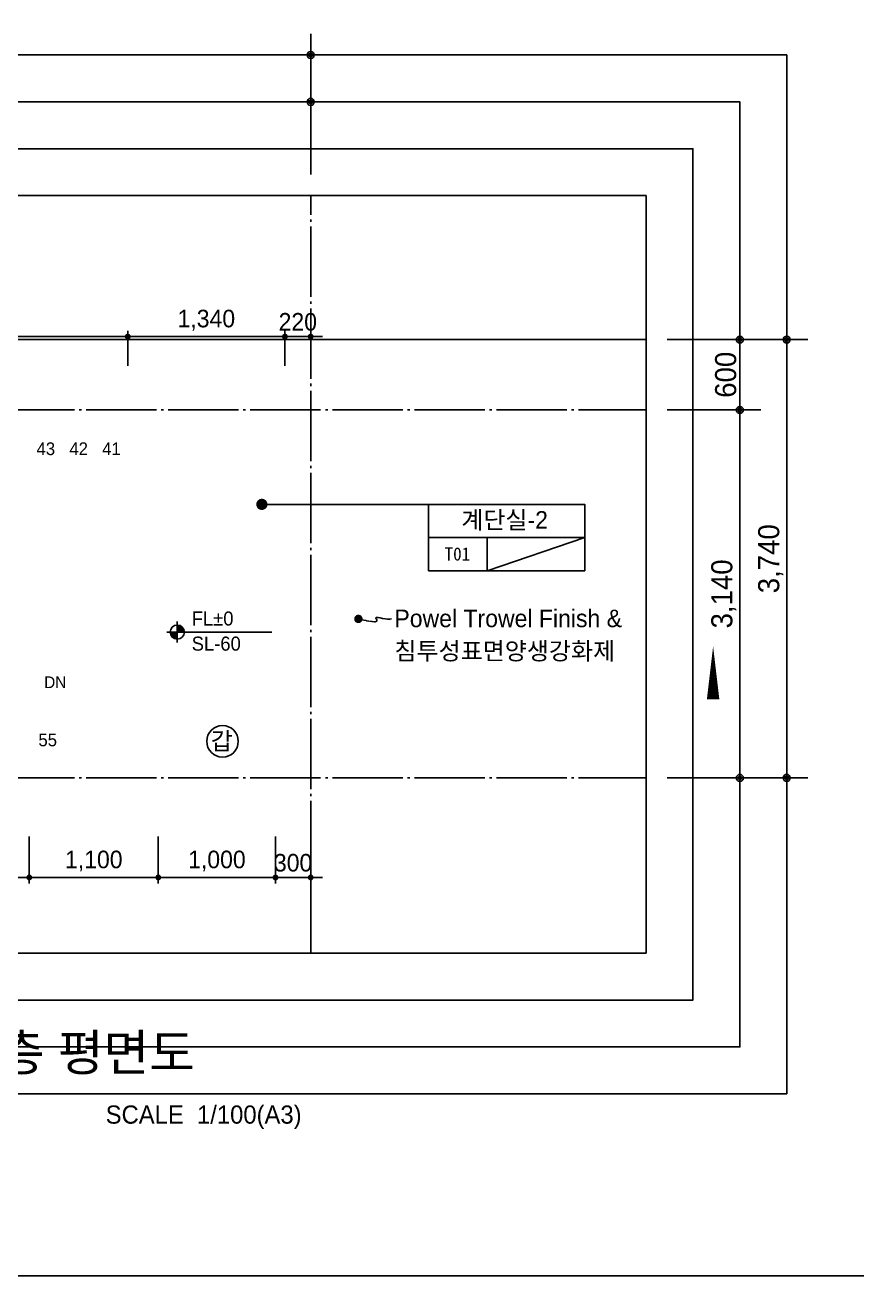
# Model space of a CAD drawing. Header units: millimetres. Extents: x 252711992 to 505989238, y 504776675 to 1009617600.
# Drawn here: x 253016033 to 253023128, y 504818337 to 504829013 of the extents above; entities that cross this region are included whole.
import ezdxf
from ezdxf.enums import TextEntityAlignment as Align
from ezdxf.xclip import XClip

# ---------------------------------------------------------------- set-up
doc = ezdxf.new("R2010")
doc.units = ezdxf.units.MM
doc.header["$XCLIPFRAME"] = 0
doc.linetypes.add('CEN', pattern=[35, 30, -2, 1, -2])
for name, color, linetype in [('$ZCDB_AUDIT_GENERATED_600D18', 7, 'Continuous'), ('0KD DIM', 7, 'Continuous'), ('4A.TEC CEN', 1, 'CEN'), ('4A.TEC TEXT', 7, 'Continuous'), ('4A.TEC TEXT 1', 3, 'Continuous'), ('4A.TEC TEXT 2', 3, 'Continuous'), ('4A.TEC 심볼', 7, 'Continuous'), ('CEN', 1, 'CEN'), ('LEV', 7, 'Continuous'), ('ROM', 7, 'Continuous'), ('SYM', 1, 'Continuous'), ('TEXT', 7, 'Continuous'), ('㈜SE&C TEXT', 7, 'Continuous')]:
    doc.layers.add(name, color=color, linetype=linetype)
doc.layers.add('DEFPOINT', color=135, linetype='Continuous', plot=False)
doc.styles.add('1', font='')
doc.styles.add('나눔고딕', font='')
doc.styles.add('돋움', font='')
doc.styles.add('돋음체', font='')
doc.styles.get('1').set_extended_font_data('DotumChe')
doc.styles.get('나눔고딕').set_extended_font_data('Dotum')
doc.styles.get('돋움').set_extended_font_data('Dotum')
doc.styles.get('돋음체').set_extended_font_data('Dotum')
doc.dimstyles.new('DIM_600(외부치수)', dxfattribs={"dimscale": 400, "dimtxt": 3.3, "dimasz": 1, "dimexe": 2, "dimexo": 2, "dimgap": 1, "dimtad": 1, "dimdec": 0, "dimdsep": 46, "dimlunit": 6, "dimtxsty": '나눔고딕', "dimblk1": 'DIMDOT', "dimblk2": 'DIMDOT', "dimsah": 1, "dimcen": 2.5, "dimdle": 1.5, "dimclrd": 8, "dimclre": 8, "dimclrt": 3, "dimadec": 0, "dimazin": 0, "dimtfac": 1, "dimtdec": 0, "dimtix": 1, "dimtmove": 2, "dimatfit": 3, "dimldrblk": 'DIMDOT', "dimfxl": 1, "dimtvp": 1, "dimtolj": 1, "dimtzin": 0, "dimarcsym": 0})
doc.dimstyles.new('KD DIM 1', dxfattribs={"dimscale": 50, "dimtxt": 3, "dimasz": 1, "dimexe": 1, "dimexo": 1, "dimgap": 1, "dimtad": 1, "dimdec": 0, "dimzin": 0, "dimdsep": 46, "dimlunit": 6, "dimtxsty": '돋음체', "dimblk": 'DOT', "dimcen": 3, "dimdle": 1, "dimclrd": 256, "dimclre": 256, "dimclrt": 3, "dimazin": 0, "dimtfac": 1, "dimtdec": 0, "dimtix": 1, "dimtmove": 2, "dimatfit": 3, "dimldrblk": 'OBLIQUE', "dimfxl": 1, "dimtvp": 0.8333, "dimtolj": 1, "dimtzin": 0, "dimarcsym": 0})

# ---------------------------------------------------------------- blocks, each defined once
blk = doc.blocks.new('DIMDOT')
at = {"color": 0}
blk.add_line((-2, 0), (2, 0), dxfattribs=at)
for radius in [0.5, 0.25]:
    blk.add_circle((0, 0), radius, dxfattribs=at)
blk = doc.blocks.new('*D231')
at = {"layer": '$ZCDB_AUDIT_GENERATED_600D18', "color": 8, "lineweight": -2, "transparency": 16777216}
for p, q in [((253012229, 504827737), (253012229, 504828937)), ((253018469, 504827737), (253018469, 504828937)), ((253012289, 504828757), (253018409, 504828757))]:
    blk.add_line(p, q, dxfattribs=at)
at = {"layer": 'Defpoints', "color": 0, "transparency": 16777216}
for p in [(253018469, 504828757), (253012229, 504827557), (253018469, 504827557, 0)]:
    blk.add_point(p, dxfattribs=at)
at = {"layer": '$ZCDB_AUDIT_GENERATED_600D18', "color": 8, "lineweight": -2, "transparency": 16777216, "xscale": 60, "yscale": 60, "zscale": 60, "rotation": 180}
blk.add_blockref('DIMDOT', (253012229, 504828757), dxfattribs=at)
at = {"layer": '$ZCDB_AUDIT_GENERATED_600D18', "color": 8, "lineweight": -2, "transparency": 16777216, "xscale": 60, "yscale": 60, "zscale": 60}
blk.add_blockref('DIMDOT', (253018469, 504828757), dxfattribs=at)
at = {"layer": '$ZCDB_AUDIT_GENERATED_600D18', "color": 3, "transparency": 16777216, "insert": (253015349, 504828895), "char_height": 180, "attachment_point": 5, "style": '나눔고딕'}
blk.add_mtext('\\A1;6,240', dxfattribs=at)
blk = doc.blocks.new('dwgFD3B')
at = {"layer": '4A.TEC CEN', "color": 250, "ltscale": 500}
blk.add_line((49194.51, -103936.83, -3333.33), (358000, -103936.83, -3333.33), dxfattribs=at)
blk = doc.blocks.new('*D230')
at = {"layer": '$ZCDB_AUDIT_GENERATED_600D18', "color": 8, "lineweight": -2, "transparency": 16777216}
for p, q in [((253012829, 504827737, 0), (253012829, 504828537, 0)), ((253018469, 504827737, 0), (253018469, 504828537, 0)), ((253012889, 504828357, 0), (253018409, 504828357, 0))]:
    blk.add_line(p, q, dxfattribs=at)
at = {"layer": 'Defpoints', "color": 0, "transparency": 16777216}
for p in [(253018469, 504828357, 0), (253012829, 504827557, 0), (253018469, 504827557, 47000)]:
    blk.add_point(p, dxfattribs=at)
at = {"layer": '$ZCDB_AUDIT_GENERATED_600D18', "color": 8, "lineweight": -2, "transparency": 16777216, "xscale": 60, "yscale": 60, "zscale": 60, "rotation": 180}
blk.add_blockref('DIMDOT', (253012829, 504828357, 0), dxfattribs=at)
at = {"layer": '$ZCDB_AUDIT_GENERATED_600D18', "color": 8, "lineweight": -2, "transparency": 16777216, "xscale": 60, "yscale": 60, "zscale": 60}
blk.add_blockref('DIMDOT', (253018469, 504828357, 0), dxfattribs=at)
at = {"layer": '$ZCDB_AUDIT_GENERATED_600D18', "color": 3, "transparency": 16777216, "insert": (253015649, 504828495, 0), "char_height": 180, "attachment_point": 5, "style": '나눔고딕'}
blk.add_mtext('\\A1;5,640', dxfattribs=at)
blk = doc.blocks.new('A$C6C9969DE')
at = {"layer": 'ROM', "color": 0, "linetype": 'Continuous'}
for p, q in [((0, 510), (2400, 510)), ((900, 0), (900, 510))]:
    blk.add_line(p, q, dxfattribs=at)
blk.add_lwpolyline([(0, 0), (2400, 0), (2400, 1020), (0, 1020)], close=True, dxfattribs=at)
blk = doc.blocks.new('A$C3A5201BD')
at = {"layer": 'LEV'}
h = blk.add_hatch(color=256, dxfattribs=at)
h.paths.add_polyline_path([(200, 200), (335, 200, 0.414214), (200, 335)])
h.paths.add_polyline_path([(200, 65), (200, 200), (65, 200, 0.414214)])
at = {"layer": 'LEV', "color": 7}
for p, q in [((200, 0), (200, 400)), ((0, 200), (2007, 200)), ((0, 200), (400, 200))]:
    blk.add_line(p, q, dxfattribs=at)
blk.add_circle((200, 200), 135, dxfattribs=at)
blk = doc.blocks.new('sa987w')
at = {"layer": 'CEN'}
blk.add_lwpolyline([(-193684, 4338697), (-193578, 4338673), (-193508, 4338662), (-193468, 4338661), (-193450, 4338667), (-193447, 4338679), (-193453, 4338692), (-193460, 4338704), (-193462, 4338713), (-193452, 4338716), (-193432, 4338714), (-193405, 4338709), (-193373, 4338703), (-193340, 4338697), (-193309, 4338693), (-193281, 4338692), (-193261, 4338697)], dxfattribs=at)
at = {"layer": '㈜SE&C TEXT', "color": 1, "const_width": 53.8}
blk.add_lwpolyline([(-193711, 4338697, -1), (-193657, 4338697, -1)], format="xyb", close=True, dxfattribs=at)
at = {"layer": '4A.TEC TEXT', "style": '돋움'}
for s, p in [('Powel Trowel Finish &', (-193223, 4338704)), ('침투성표면양생강화제', (-193223, 4338287))]:
    blk.add_text(s, height=225, dxfattribs=at).set_placement(p, align=Align.MIDDLE_LEFT)
blk = doc.blocks.new('_Dot')
at = {"color": 0, "linetype": 'ByBlock', "lineweight": -2}
blk.add_line((-0.5, 0), (-1, 0), dxfattribs=at)
at = {"color": 0, "linetype": 'ByBlock', "const_width": 0.5}
blk.add_lwpolyline([(-0.25, 0, 1), (0.25, 0, 1)], format="xyb", close=True, dxfattribs=at)
blk = doc.blocks.new('*D738')
at = {"layer": '0KD DIM', "lineweight": -2, "transparency": 16777216}
for p, q in [((253016069, 504822088), (253016069, 504821688)), ((253017169, 504822088), (253017169, 504821688)), ((253017119, 504821738), (253016119, 504821738))]:
    blk.add_line(p, q, dxfattribs=at)
at = {"layer": 'Defpoints', "color": 0, "transparency": 16777216}
for p in [(253016069, 504822138, 0), (253017169, 504822138), (253016069, 504821738)]:
    blk.add_point(p, dxfattribs=at)
at = {"layer": '0KD DIM', "lineweight": -2, "transparency": 16777216, "xscale": 50, "yscale": 50, "zscale": 50, "rotation": 180}
blk.add_blockref('_Dot', (253016069, 504821738), dxfattribs=at)
at = {"layer": '0KD DIM', "lineweight": -2, "transparency": 16777216, "xscale": 50, "yscale": 50, "zscale": 50}
blk.add_blockref('_Dot', (253017169, 504821738), dxfattribs=at)
at = {"layer": '0KD DIM', "color": 3, "transparency": 16777216, "insert": (253016619, 504821878), "char_height": 150, "attachment_point": 5, "style": '돋음체'}
blk.add_mtext('\\A1;1,100', dxfattribs=at)
blk = doc.blocks.new('_OBLIQUE')
at = {"color": 0, "linetype": 'ByBlock'}
blk.add_line((-0.5, -0.5), (0.5, 0.5), dxfattribs=at)
blk = doc.blocks.new('*D739')
at = {"layer": '0KD DIM', "lineweight": -2, "transparency": 16777216}
for p, q in [((253017169, 504822088), (253017169, 504821688)), ((253018169, 504822088), (253018169, 504821688)), ((253017219, 504821738), (253018119, 504821738))]:
    blk.add_line(p, q, dxfattribs=at)
at = {"layer": 'Defpoints', "color": 0, "transparency": 16777216}
for p in [(253017169, 504822138), (253018169, 504822138), (253018169, 504821738)]:
    blk.add_point(p, dxfattribs=at)
at = {"layer": '0KD DIM', "lineweight": -2, "transparency": 16777216, "xscale": 50, "yscale": 50, "zscale": 50, "rotation": 180}
blk.add_blockref('_Dot', (253017169, 504821738), dxfattribs=at)
at = {"layer": '0KD DIM', "lineweight": -2, "transparency": 16777216, "xscale": 50, "yscale": 50, "zscale": 50}
blk.add_blockref('_Dot', (253018169, 504821738), dxfattribs=at)
at = {"layer": '0KD DIM', "color": 3, "transparency": 16777216, "insert": (253017669, 504821878), "char_height": 150, "attachment_point": 5, "style": '돋음체'}
blk.add_mtext('\\A1;1,000', dxfattribs=at)
blk = doc.blocks.new('*D740')
at = {"layer": '0KD DIM', "lineweight": -2, "transparency": 16777216}
for p, q in [((253018169, 504822088), (253018169, 504821688)), ((253018469, 504822088), (253018469, 504821688)), ((253018119, 504821738), (253018069, 504821738)), ((253018469, 504821738), (253018169, 504821738)), ((253018519, 504821738), (253018569, 504821738))]:
    blk.add_line(p, q, dxfattribs=at)
at = {"layer": 'Defpoints', "color": 0, "transparency": 16777216}
for p in [(253018169, 504822138), (253018469, 504822138), (253018169, 504821738)]:
    blk.add_point(p, dxfattribs=at)
at = {"layer": '0KD DIM', "lineweight": -2, "transparency": 16777216, "xscale": 50, "yscale": 50, "zscale": 50}
blk.add_blockref('_Dot', (253018169, 504821738), dxfattribs=at)
at = {"layer": '0KD DIM', "lineweight": -2, "transparency": 16777216, "xscale": 50, "yscale": 50, "zscale": 50, "rotation": 180}
blk.add_blockref('_Dot', (253018469, 504821738), dxfattribs=at)
at = {"layer": '0KD DIM', "color": 3, "transparency": 16777216, "insert": (253018319, 504821863), "char_height": 150, "attachment_point": 5, "style": '돋음체'}
blk.add_mtext('\\A1;300', dxfattribs=at)
blk = doc.blocks.new('*D741')
at = {"layer": '0KD DIM', "lineweight": -2, "transparency": 16777216}
for p, q in [((253014389, 504826104), (253014389, 504826404)), ((253016859, 504826354), (253014439, 504826354)), ((253016909, 504826104), (253016909, 504826404))]:
    blk.add_line(p, q, dxfattribs=at)
at = {"layer": 'Defpoints', "color": 0, "transparency": 16777216}
for p in [(253014389, 504826354), (253014389, 504826054, 0), (253016909, 504826054)]:
    blk.add_point(p, dxfattribs=at)
at = {"layer": '0KD DIM', "lineweight": -2, "transparency": 16777216, "xscale": 50, "yscale": 50, "zscale": 50, "rotation": 180}
blk.add_blockref('_Dot', (253014389, 504826354), dxfattribs=at)
at = {"layer": '0KD DIM', "lineweight": -2, "transparency": 16777216, "xscale": 50, "yscale": 50, "zscale": 50}
blk.add_blockref('_Dot', (253016909, 504826354), dxfattribs=at)
at = {"layer": '0KD DIM', "color": 3, "transparency": 16777216, "insert": (253015649, 504826494), "char_height": 150, "attachment_point": 5, "style": '돋음체'}
blk.add_mtext('\\A1;2,520', dxfattribs=at)
blk = doc.blocks.new('*D742')
at = {"layer": '0KD DIM', "lineweight": -2, "transparency": 16777216}
for p, q in [((253016909, 504826104), (253016909, 504826404)), ((253016959, 504826354), (253018199, 504826354)), ((253018249, 504826104), (253018249, 504826404))]:
    blk.add_line(p, q, dxfattribs=at)
at = {"layer": 'Defpoints', "color": 0, "transparency": 16777216}
for p in [(253018249, 504826354), (253016909, 504826054), (253018249, 504826054)]:
    blk.add_point(p, dxfattribs=at)
at = {"layer": '0KD DIM', "lineweight": -2, "transparency": 16777216, "xscale": 50, "yscale": 50, "zscale": 50, "rotation": 180}
blk.add_blockref('_Dot', (253016909, 504826354), dxfattribs=at)
at = {"layer": '0KD DIM', "lineweight": -2, "transparency": 16777216, "xscale": 50, "yscale": 50, "zscale": 50}
blk.add_blockref('_Dot', (253018249, 504826354), dxfattribs=at)
at = {"layer": '0KD DIM', "color": 3, "transparency": 16777216, "insert": (253017579, 504826494), "char_height": 150, "attachment_point": 5, "style": '돋음체'}
blk.add_mtext('\\A1;1,340', dxfattribs=at)
blk = doc.blocks.new('*D744')
at = {"layer": '0KD DIM', "lineweight": -2, "transparency": 16777216}
for p, q in [((253018199, 504826354), (253018149, 504826354)), ((253018249, 504826104), (253018249, 504826404)), ((253018469, 504826354), (253018249, 504826354)), ((253018469, 504826104), (253018469, 504826404)), ((253018519, 504826354), (253018569, 504826354))]:
    blk.add_line(p, q, dxfattribs=at)
at = {"layer": 'Defpoints', "color": 0, "transparency": 16777216}
for p in [(253018249, 504826354), (253018249, 504826054), (253018469, 504826054)]:
    blk.add_point(p, dxfattribs=at)
at = {"layer": '0KD DIM', "lineweight": -2, "transparency": 16777216, "xscale": 50, "yscale": 50, "zscale": 50}
blk.add_blockref('_Dot', (253018249, 504826354), dxfattribs=at)
at = {"layer": '0KD DIM', "lineweight": -2, "transparency": 16777216, "xscale": 50, "yscale": 50, "zscale": 50, "rotation": 180}
blk.add_blockref('_Dot', (253018469, 504826354), dxfattribs=at)
at = {"layer": '0KD DIM', "color": 3, "transparency": 16777216, "insert": (253018359, 504826479), "char_height": 150, "attachment_point": 5, "style": '돋음체'}
blk.add_mtext('\\A1;220', dxfattribs=at)
blk = doc.blocks.new('*D857')
at = {"layer": '$ZCDB_AUDIT_GENERATED_600D18', "color": 8, "lineweight": -2, "transparency": 16777216}
for p, q in [((253021509, 504826328), (253022309, 504826328)), ((253022129, 504826268), (253022129, 504825788)), ((253021509, 504825728), (253022309, 504825728))]:
    blk.add_line(p, q, dxfattribs=at)
at = {"layer": 'Defpoints', "color": 0, "transparency": 16777216}
for p in [(253021329, 504826328, 0), (253021329, 504825728, 0), (253022129, 504825728)]:
    blk.add_point(p, dxfattribs=at)
at = {"layer": '$ZCDB_AUDIT_GENERATED_600D18', "color": 8, "lineweight": -2, "transparency": 16777216, "xscale": 60, "yscale": 60, "zscale": 60}
for p, rotation in [((253022129, 504826328), 90), ((253022129, 504825728), 270)]:
    blk.add_blockref('DIMDOT', p, dxfattribs=dict(at, rotation=rotation))
at = {"layer": '$ZCDB_AUDIT_GENERATED_600D18', "color": 3, "transparency": 16777216, "insert": (253022009, 504826028), "char_height": 180, "attachment_point": 5, "rotation": 90, "style": '나눔고딕'}
blk.add_mtext('\\A1;600', dxfattribs=at)
blk = doc.blocks.new('*D858')
at = {"layer": '$ZCDB_AUDIT_GENERATED_600D18', "color": 8, "lineweight": -2, "transparency": 16777216}
for p, q in [((253021509, 504825728), (253022309, 504825728)), ((253022129, 504822648), (253022129, 504825668)), ((253021509, 504822588), (253022309, 504822588))]:
    blk.add_line(p, q, dxfattribs=at)
at = {"layer": 'Defpoints', "color": 0, "transparency": 16777216}
for p in [(253021329, 504825728, 0), (253022129, 504825728), (253021329, 504822588, 0)]:
    blk.add_point(p, dxfattribs=at)
at = {"layer": '$ZCDB_AUDIT_GENERATED_600D18', "color": 8, "lineweight": -2, "transparency": 16777216, "xscale": 60, "yscale": 60, "zscale": 60}
for p, rotation in [((253022129, 504825728), 90), ((253022129, 504822588), 270)]:
    blk.add_blockref('DIMDOT', p, dxfattribs=dict(at, rotation=rotation))
at = {"layer": '$ZCDB_AUDIT_GENERATED_600D18', "color": 3, "transparency": 16777216, "insert": (253021992, 504824158), "char_height": 180, "attachment_point": 5, "rotation": 90, "style": '나눔고딕'}
blk.add_mtext('\\A1;3,140', dxfattribs=at)
blk = doc.blocks.new('*D859')
at = {"layer": '$ZCDB_AUDIT_GENERATED_600D18', "color": 8, "lineweight": -2, "transparency": 16777216}
for p, q in [((253021509, 504826328), (253022709, 504826328)), ((253022529, 504826268), (253022529, 504822648)), ((253021509, 504822588), (253022709, 504822588))]:
    blk.add_line(p, q, dxfattribs=at)
at = {"layer": 'Defpoints', "color": 0, "transparency": 16777216}
for p in [(253021329, 504826328, 0), (253021329, 504822588, 0), (253022529, 504822588)]:
    blk.add_point(p, dxfattribs=at)
at = {"layer": '$ZCDB_AUDIT_GENERATED_600D18', "color": 8, "lineweight": -2, "transparency": 16777216, "xscale": 60, "yscale": 60, "zscale": 60}
for p, rotation in [((253022529, 504826328), 90), ((253022529, 504822588), 270)]:
    blk.add_blockref('DIMDOT', p, dxfattribs=dict(at, rotation=rotation))
at = {"layer": '$ZCDB_AUDIT_GENERATED_600D18', "color": 3, "transparency": 16777216, "insert": (253022392, 504824458), "char_height": 180, "attachment_point": 5, "rotation": 90, "style": '나눔고딕'}
blk.add_mtext('\\A1;3,740', dxfattribs=at)
blk = doc.blocks.new('*D1215')
at = {"layer": '0KD DIM', "lineweight": -2, "transparency": 16777216}
for p, q in [((253014949, 504822088), (253014949, 504821688)), ((253016069, 504822088), (253016069, 504821688)), ((253014999, 504821738), (253016019, 504821738))]:
    blk.add_line(p, q, dxfattribs=at)
at = {"layer": 'Defpoints', "color": 0, "transparency": 16777216}
for p in [(253014949, 504822138), (253016069, 504822138, 0), (253016069, 504821738)]:
    blk.add_point(p, dxfattribs=at)
at = {"layer": '0KD DIM', "lineweight": -2, "transparency": 16777216, "xscale": 50, "yscale": 50, "zscale": 50, "rotation": 180}
blk.add_blockref('_Dot', (253014949, 504821738), dxfattribs=at)
at = {"layer": '0KD DIM', "lineweight": -2, "transparency": 16777216, "xscale": 50, "yscale": 50, "zscale": 50}
blk.add_blockref('_Dot', (253016069, 504821738), dxfattribs=at)
at = {"layer": '0KD DIM', "color": 3, "transparency": 16777216, "insert": (253015509, 504821878), "char_height": 150, "attachment_point": 5, "style": '돋음체'}
blk.add_mtext('\\A1;1,120', dxfattribs=at)

msp = doc.modelspace()

# ---------------------------------------------------------------- linework, layer by layer
msp.add_line((253019973.03, 504824355.34), (253020806.36, 504824638.67))
at = {"layer": '4A.TEC CEN', "ltscale": 20}
for p, q in [((253018469.24, 504821092.16), (253018469.24, 504827557.16)), ((253009554.04, 504825728.18), (253021329.04, 504825728.18)), ((253009554.04, 504822588.18), (253021329.04, 504822588.18))]:
    msp.add_line(p, q, dxfattribs=at)
at = {"layer": '4A.TEC 심볼'}
msp.add_line((253012394.55, 504819892.16, 3333.33), (253018488.54, 504819892.16, 3333.33), dxfattribs=at)
msp.add_circle((253017716.85, 504822900.58), 134.66, dxfattribs=at)
at = {"layer": 'DEFPOINT'}
msp.add_line((253042191.54, 504818337.29, 3333.33), (253005991.54, 504818337.29, 3333.33), dxfattribs=at)
at = {"layer": 'DEFPOINT', "elevation": 3333.33}
for points in [[(253008354.04, 504828757.16), (253022529.04, 504828757.16), (253022529.04, 504819892.16), (253008354.04, 504819892.16)], [(253008754.04, 504828357.16), (253022129.04, 504828357.16), (253022129.04, 504820292.16), (253008754.04, 504820292.16)], [(253009154.04, 504827957.16), (253021729.04, 504827957.16), (253021729.04, 504820692.16), (253009154.04, 504820692.16)], [(253009554.04, 504827557.16), (253021329.04, 504827557.16), (253021329.04, 504821092.16), (253009554.04, 504821092.16)]]:
    msp.add_lwpolyline(points, close=True, dxfattribs=at)
at = {"layer": 'SYM'}
msp.add_lwpolyline([(253021901.17, 504823709.99, 0, 106.74, 0), (253021901.17, 504823257.12, 0, 0, 0), (253020588.22, 504823257.12, 0, 0, 0)], format="xyseb", dxfattribs=at)
at = {"layer": 'TEXT'}
msp.add_line((253019473.03, 504824922.01), (253018052.54, 504824922.01), dxfattribs=at)
at = {"layer": 'TEXT', "const_width": 47.82}
msp.add_lwpolyline([(253018052.54, 504824945.92, -1), (253018052.54, 504824898.1, -1)], format="xyb", close=True, dxfattribs=at)

# ---------------------------------------------------------------- block references
ref = msp.add_blockref('dwgFD3B', (252770421.61, 504930265.01, -1666.22))
XClip(ref).set_block_clipping_path([(239132.4286797941, -109172.850899756), (250907.4286811948, -102707.850900948)])
at = {"layer": '4A.TEC TEXT', "xscale": 0.6666666666666666, "yscale": 0.6666666666666666, "zscale": 0.6666666666666666}
msp.add_blockref('sa987w', (253147998.45, 501931479.8, 4999.55), dxfattribs=at)
at = {"layer": 'LEV', "xscale": 0.4469841265468151, "yscale": 0.4469841265468151, "zscale": 0.4469841265468151}
msp.add_blockref('A$C3A5201BD', (253017241.85, 504823742.62), dxfattribs=at)
at = {"layer": 'TEXT', "xscale": 0.5555555568112274, "yscale": 0.5555555568112274, "zscale": 0.5555555568112274}
msp.add_blockref('A$C6C9969DE', (253019473.03, 504824355.34), dxfattribs=at)

# ---------------------------------------------------------------- texts
at = {"layer": '4A.TEC TEXT', "style": '돋움'}
msp.add_text('갑', height=150, dxfattribs=at).set_placement((253017710.61, 504822902.53), align=Align.MIDDLE_CENTER)
at = {"layer": '4A.TEC TEXT 1', "style": '돋음체'}
msp.add_text('DN', height=100, dxfattribs=at).set_placement((253016195.79, 504823403.85), align=Align.MIDDLE_LEFT)
at = {"layer": '4A.TEC TEXT 2', "color": 3, "style": '나눔고딕'}
msp.add_text('코어-2 지상3층 평면도', height=310.5, dxfattribs=at).set_placement((253013551.44, 504819995.66, 3333.33), align=Align.BOTTOM_LEFT)
msp.add_text('SCALE  1/100(A3)', height=155.25, dxfattribs=at).set_placement((253018391.33, 504819590.52, 3333.33), align=Align.BOTTOM_RIGHT)
at = {"layer": 'LEV', "style": '돋움'}
for s, p in [('FL%%P0', (253017453.98, 504823887.92)), ('SL-60', (253017453.98, 504823673.71))]:
    msp.add_text(s, height=120, dxfattribs=at).set_placement(p)
at = {"layer": 'TEXT', "style": '나눔고딕'}
for s, p in [('43', (253016289.15, 504825310.09, -4999.55)), ('42', (253016569.15, 504825310.09, -4999.55)), ('41', (253016849.15, 504825310.09, -4999.55)), ('55', (253016305.21, 504822825.17, 4999.55))]:
    msp.add_text(s, height=108.675, dxfattribs=at).set_placement(p, align=Align.BOTTOM_RIGHT)
at = {"layer": 'TEXT'}
for s, height, style, p in [('계단실-2', 150, '돋움', (253020122.93, 504824789.5)), ('T01', 112.5, '1', (253019720.17, 504824499.03))]:
    msp.add_text(s, height=height, dxfattribs=dict(at, style=style)).set_placement(p, align=Align.MIDDLE_CENTER)

# ---------------------------------------------------------------- dimensions: what is measured, and where the dimension line sits
at = {"layer": '$ZCDB_AUDIT_GENERATED_600D18'}
dim = msp.add_linear_dim(base=(253018469.24, 504828757.16), p1=(253012229.24, 504827557.16), p2=(253018469.24, 504827557.16, 0), dimstyle='DIM_600(외부치수)', override={"dimscale": 300, "dimtxt": 0.6, "dimasz": 0.2, "dimexe": 0.6, "dimexo": 0.6, "dimgap": 0.1, "dimdec": 1, "dimblk1": 'DIMDOT', "dimblk2": 'DIMDOT', "dimdle": 0.5}, dxfattribs=at)
dim.commit()
dim.dimension.update_dxf_attribs({"geometry": '*D231', "text_midpoint": (253015349.24, 504828894.62)})
for base, p1, p2, angle, picture, middle in [((253018469.24, 504828357.16, 0), (253012829.24, 504827557.16, 0), (253018469.24, 504827557.16, 47000), 0, '*D230', (253015649.24, 504828494.62, 0)), ((253022129.04, 504825728.18, -4999.55), (253021329.04, 504826328.18, -4999.55), (253021329.04, 504825728.18, -4999.55), 270, '*D857', (253022008.92, 504826028.18, -4999.55)), ((253022529.04, 504822588.18, -4999.55), (253021329.04, 504826328.18, -4999.55), (253021329.04, 504822588.18, -4999.55), 270, '*D859', (253022391.58, 504824458.18, -4999.55)), ((253022129.04, 504825728.18, -4999.55), (253021329.04, 504822588.18, -4999.55), (253021329.04, 504825728.18, -4999.55), 90, '*D858', (253021991.58, 504824158.18, -4999.55))]:
    dim = msp.add_linear_dim(base=base, p1=p1, p2=p2, angle=angle, dimstyle='DIM_600(외부치수)', override={"dimscale": 300, "dimtxt": 0.6, "dimasz": 0.2, "dimexe": 0.6, "dimexo": 0.6, "dimgap": 0.1, "dimdec": 1, "dimblk1": 'DIMDOT', "dimblk2": 'DIMDOT', "dimdle": 0.5}, dxfattribs=at)
    dim.commit()
    dim.dimension.update_dxf_attribs({"geometry": picture, "text_midpoint": middle})
at = {"layer": '0KD DIM'}
for base, p1, p2, angle, picture, middle in [((253014389.24, 504826354.18, -4999.55), (253016909.24, 504826054.18, -4999.55), (253014389.24, 504826054.18, -4999.55), 180, '*D741', (253015649.24, 504826493.73, -4999.55)), ((253018249.24, 504826354.18, -4999.55), (253018469.24, 504826054.18, -4999.55), (253018249.24, 504826054.18, -4999.55), 180, '*D744', (253018359.24, 504826479.28, -4999.55)), ((253016069.24, 504821738.18), (253014949.24, 504822138.18), (253016069.24, 504822138.18, 0), 0, '*D1215', (253015509.24, 504821877.73)), ((253016069.24, 504821738.18), (253017169.24, 504822138.18), (253016069.24, 504822138.18, 0), 180, '*D738', (253016619.24, 504821877.73)), ((253018169.24, 504821738.18), (253018469.24, 504822138.18), (253018169.24, 504822138.18), 180, '*D740', (253018319.24, 504821863.28))]:
    dim = msp.add_linear_dim(base=base, p1=p1, p2=p2, angle=angle, dimstyle='KD DIM 1', dxfattribs=at)
    dim.commit()
    dim.dimension.update_dxf_attribs({"geometry": picture, "text_midpoint": middle})
for base, p1, p2, picture, middle in [((253018249.24, 504826354.18, -4999.55), (253016909.24, 504826054.18, -4999.55), (253018249.24, 504826054.18, -4999.55), '*D742', (253017579.24, 504826493.73, -4999.55)), ((253018169.24, 504821738.18), (253017169.24, 504822138.18), (253018169.24, 504822138.18), '*D739', (253017669.24, 504821877.73))]:
    dim = msp.add_linear_dim(base=base, p1=p1, p2=p2, dimstyle='KD DIM 1', dxfattribs=at)
    dim.commit()
    dim.dimension.update_dxf_attribs({"geometry": picture, "text_midpoint": middle})

doc.saveas('drawing.dxf')
